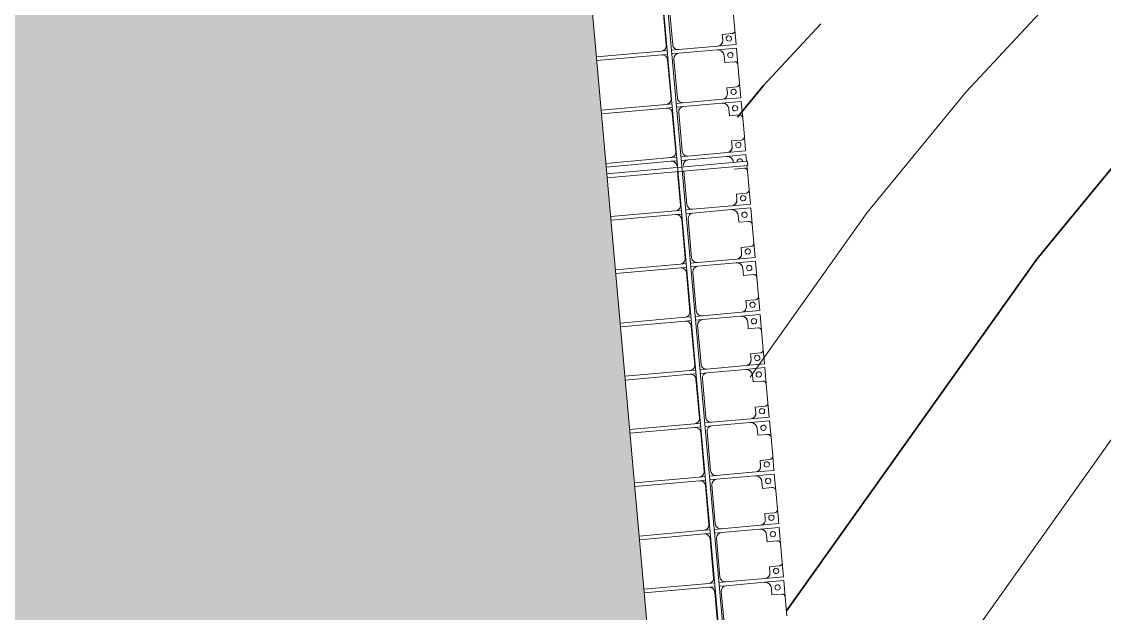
# Model space of a CAD drawing. Header units: millimetres. Extents: x -861324 to 439029, y -308065 to 694685.
# Drawn here: x -47413 to -37279, y 6779 to 12314 of the extents above; entities that cross this region are included whole.
import ezdxf

# ---------------------------------------------------------------- set-up
doc = ezdxf.new("R2010")
doc.units = ezdxf.units.MM
for name, color, linetype, lineweight in [('A-DETL-GENF', 92, 'Continuous', 9), ('A-DETL-THIN', 151, 'Continuous', 9), ('A-GENM', 13, 'Continuous', 9), ('C-TOPO-MAJR', 7, 'Continuous', 35), ('C-TOPO-MINR', 7, 'Continuous', 9), ('S-BEAM', 12, 'Continuous', 9)]:
    doc.layers.add(name, color=color, linetype=linetype, lineweight=lineweight)

# ---------------------------------------------------------------- blocks, each defined once
blk = doc.blocks.new('Dầm C52 - Dầm C52-V99-BỐ TRÍ BÈ PIN HỒ BẢN MÒNG')
at = {"layer": 'S-BEAM', "color": 7}
for p, q in [((-87623, 20), (-39013, 20)), ((-39013, -20), (-87623, -20))]:
    blk.add_line(p, q, dxfattribs=at)
blk = doc.blocks.new('Dầm C52 - Hộp 40x60-15954-BỐ TRÍ BÈ PIN HỒ BẢN MÒNG')
at = {"layer": 'S-BEAM', "color": 7}
for p, q in [((18831, 20), (20150, 20)), ((20150, 20), (20150, -20)), ((20150, -20), (18831, -20))]:
    blk.add_line(p, q, dxfattribs=at)
blk = doc.blocks.new('Dải phao đi lại kèm đỡ invester - DẢI PHAO ĐI LẠI-17150-BỐ TRÍ BÈ PIN HỒ BẢN MÒNG')
at = {"layer": 'A-GENM', "color": 7}
for p, q in [((28588, 1312), (28412, 1312)), ((28618, 1190), (28618, 1282)), ((28882, 1282), (28882, 1190)), ((29088, 1312), (28912, 1312)), ((29118, 1190), (29118, 1282)), ((29382, 1282), (29382, 1190)), ((29588, 1312), (29412, 1312)), ((29618, 1190), (29618, 1282)), ((29882, 1282), (29882, 1190)), ((30088, 1312), (29912, 1312)), ((30118, 1190), (30118, 1282)), ((30382, 1282), (30382, 1190)), ((30588, 1312), (30412, 1312)), ((30618, 1190), (30618, 1282)), ((30882, 1282), (30882, 1190)), ((31088, 1312), (30912, 1312)), ((31118, 1190), (31118, 1282)), ((31382, 1282), (31382, 1190)), ((31588, 1312), (31412, 1312)), ((31618, 1190), (31618, 1282)), ((31882, 1282), (31882, 1190)), ((32088, 1312), (31912, 1312)), ((32118, 1190), (32118, 1282)), ((32382, 1282), (32382, 1190)), ((32588, 1312), (32412, 1312)), ((32618, 1190), (32618, 1282)), ((32882, 1282), (32882, 1190)), ((33088, 1312), (32912, 1312)), ((33118, 1190), (33118, 1282)), ((33382, 1282), (33382, 1190)), ((33588, 1312), (33412, 1312)), ((33618, 1190), (33618, 1282)), ((33882, 1282), (33882, 1190)), ((34088, 1312), (33912, 1312)), ((28673, 1190), (28618, 1190)), ((28723, 770), (28723, 1140)), ((28758, 1130), (28758, 770)), ((28882, 1190), (28818, 1190)), ((29173, 1190), (29118, 1190)), ((29223, 770), (29223, 1140)), ((29258, 1130), (29258, 770)), ((29382, 1190), (29318, 1190)), ((29673, 1190), (29618, 1190)), ((29723, 770), (29723, 1140)), ((29758, 1130), (29758, 770)), ((30173, 1190), (30118, 1190)), ((30223, 770), (30223, 1140)), ((30258, 1130), (30258, 770)), ((30382, 1190), (30318, 1190)), ((30673, 1190), (30618, 1190)), ((30723, 770), (30723, 1140)), ((30758, 1130), (30758, 770)), ((30882, 1190), (30818, 1190)), ((31173, 1190), (31118, 1190)), ((31223, 770), (31223, 1140)), ((31258, 1130), (31258, 770)), ((31382, 1190), (31318, 1190)), ((31673, 1190), (31618, 1190)), ((31723, 770), (31723, 1140)), ((31758, 1130), (31758, 770)), ((31882, 1190), (31818, 1190)), ((32173, 1190), (32118, 1190)), ((32223, 770), (32223, 1140)), ((32258, 1130), (32258, 770)), ((32382, 1190), (32318, 1190)), ((32673, 1190), (32618, 1190)), ((32723, 770), (32723, 1140)), ((32758, 1130), (32758, 770)), ((32882, 1190), (32818, 1190)), ((33173, 1190), (33118, 1190)), ((33223, 770), (33223, 1140)), ((33258, 1130), (33258, 770)), ((33382, 1190), (33318, 1190)), ((33673, 1190), (33618, 1190)), ((33723, 770), (33723, 1140)), ((33758, 1130), (33758, 770)), ((33882, 1190), (33818, 1190)), ((28308, 720), (28673, 720)), ((28723, 770), (28723, 705)), ((28758, 705), (28758, 770)), ((28808, 720), (29173, 720)), ((29223, 770), (29223, 705)), ((29258, 705), (29258, 770)), ((29308, 720), (29673, 720)), ((29723, 770), (29723, 705)), ((29758, 705), (29758, 770)), ((29860, 720), (30173, 720)), ((30223, 770), (30223, 705)), ((30258, 705), (30258, 770)), ((30308, 720), (30673, 720)), ((30723, 770), (30723, 705)), ((30758, 705), (30758, 770)), ((30808, 720), (31173, 720)), ((31223, 770), (31223, 705)), ((31258, 705), (31258, 770)), ((31308, 720), (31673, 720)), ((31723, 770), (31723, 705)), ((31758, 705), (31758, 770)), ((31808, 720), (32173, 720)), ((32223, 770), (32223, 705)), ((32258, 705), (32258, 770)), ((32308, 720), (32673, 720)), ((32723, 770), (32723, 705)), ((32758, 705), (32758, 770)), ((32808, 720), (33173, 720)), ((33223, 770), (33223, 705)), ((33258, 705), (33258, 770)), ((33308, 720), (33673, 720)), ((33723, 770), (33723, 705)), ((33758, 705), (33758, 770)), ((33808, 720), (34173, 720)), ((28673, 660), (28308, 660)), ((28723, 665), (28723, 610)), ((28723, 0), (28723, 610)), ((28758, 610), (28758, 665)), ((28758, 610), (28758, 0)), ((29173, 660), (28808, 660)), ((29223, 665), (29223, 610)), ((29223, 0), (29223, 610)), ((29258, 610), (29258, 665)), ((29258, 610), (29258, 0)), ((29673, 660), (29308, 660)), ((29723, 665), (29723, 610)), ((29723, 0), (29723, 610)), ((29758, 610), (29758, 665)), ((29758, 610), (29758, 0)), ((30173, 660), (29860, 660)), ((30223, 665), (30223, 610)), ((30223, 0), (30223, 610)), ((30258, 610), (30258, 665)), ((30258, 610), (30258, 0)), ((30673, 660), (30308, 660)), ((30723, 665), (30723, 610)), ((30723, 0), (30723, 610)), ((30758, 610), (30758, 665)), ((30758, 610), (30758, 0)), ((31173, 660), (30808, 660)), ((31223, 665), (31223, 610)), ((31223, 0), (31223, 610)), ((31258, 610), (31258, 665)), ((31258, 610), (31258, 0)), ((31673, 660), (31308, 660)), ((31723, 665), (31723, 610)), ((31723, 0), (31723, 610)), ((31758, 610), (31758, 665)), ((31758, 610), (31758, 0)), ((32173, 660), (31808, 660)), ((32223, 665), (32223, 610)), ((32223, 0), (32223, 610)), ((32258, 610), (32258, 665)), ((32258, 610), (32258, 0)), ((32673, 660), (32308, 660)), ((32723, 665), (32723, 610)), ((32723, 0), (32723, 610)), ((32758, 610), (32758, 665)), ((32758, 610), (32758, 0)), ((33173, 660), (32808, 660)), ((33223, 665), (33223, 610)), ((33223, 0), (33223, 610)), ((33258, 610), (33258, 665)), ((33258, 610), (33258, 0)), ((33673, 660), (33308, 660)), ((33723, 665), (33723, 610)), ((33723, 0), (33723, 610)), ((33758, 610), (33758, 665)), ((33758, 610), (33758, 0)), ((34173, 660), (33808, 660))]:
    blk.add_line(p, q, dxfattribs=at)
at = {"layer": 'A-GENM', "color": 9}
for p, q in [((28588, 1312), (28723, 1312)), ((28723, 1312), (28588, 1312)), ((28618, 1282), (28618, 1190)), ((28618, 1190), (28618, 1282)), ((28618, 1282), (28618, 1190)), ((28723, 1312), (28723, 1140)), ((28723, 1140), (28723, 1312)), ((28758, 1312), (28912, 1312)), ((28758, 1130), (28758, 1312)), ((28758, 1312), (28758, 1130)), ((28912, 1312), (28758, 1312)), ((28882, 1190), (28882, 1282)), ((28882, 1282), (28882, 1190)), ((28882, 1190), (28882, 1282)), ((29088, 1312), (29223, 1312)), ((29223, 1312), (29088, 1312)), ((29118, 1282), (29118, 1190)), ((29118, 1190), (29118, 1282)), ((29118, 1282), (29118, 1190)), ((29223, 1312), (29223, 1140)), ((29223, 1140), (29223, 1312)), ((29258, 1312), (29412, 1312)), ((29258, 1130), (29258, 1312)), ((29258, 1312), (29258, 1130)), ((29412, 1312), (29258, 1312)), ((29382, 1190), (29382, 1282)), ((29382, 1282), (29382, 1190)), ((29382, 1190), (29382, 1282)), ((29588, 1312), (29723, 1312)), ((29723, 1312), (29588, 1312)), ((29618, 1282), (29618, 1228)), ((29618, 1228), (29618, 1282)), ((29618, 1282), (29618, 1228)), ((29723, 1312), (29723, 1140)), ((29723, 1140), (29723, 1312)), ((29758, 1312), (29820, 1312)), ((29758, 1130), (29758, 1312)), ((29758, 1312), (29758, 1130)), ((29820, 1312), (29758, 1312)), ((29860, 1312), (29912, 1312)), ((29912, 1312), (29860, 1312)), ((29882, 1190), (29882, 1282)), ((29882, 1282), (29882, 1190)), ((29882, 1190), (29882, 1282)), ((30088, 1312), (30223, 1312)), ((30223, 1312), (30088, 1312)), ((30118, 1282), (30118, 1190)), ((30118, 1190), (30118, 1282)), ((30118, 1282), (30118, 1190)), ((30223, 1312), (30223, 1140)), ((30223, 1140), (30223, 1312)), ((30258, 1312), (30412, 1312)), ((30258, 1130), (30258, 1312)), ((30258, 1312), (30258, 1130)), ((30412, 1312), (30258, 1312)), ((30382, 1190), (30382, 1282)), ((30382, 1282), (30382, 1190)), ((30382, 1190), (30382, 1282)), ((30588, 1312), (30723, 1312)), ((30723, 1312), (30588, 1312)), ((30618, 1282), (30618, 1190)), ((30618, 1190), (30618, 1282)), ((30618, 1282), (30618, 1190)), ((30723, 1312), (30723, 1140)), ((30723, 1140), (30723, 1312)), ((30758, 1312), (30912, 1312)), ((30758, 1130), (30758, 1312)), ((30758, 1312), (30758, 1130)), ((30912, 1312), (30758, 1312)), ((30882, 1190), (30882, 1282)), ((30882, 1282), (30882, 1190)), ((30882, 1190), (30882, 1282)), ((31088, 1312), (31223, 1312)), ((31223, 1312), (31088, 1312)), ((31118, 1282), (31118, 1190)), ((31118, 1190), (31118, 1282)), ((31118, 1282), (31118, 1190)), ((31223, 1312), (31223, 1140)), ((31223, 1140), (31223, 1312)), ((31258, 1312), (31412, 1312)), ((31258, 1130), (31258, 1312)), ((31258, 1312), (31258, 1130)), ((31412, 1312), (31258, 1312)), ((31382, 1190), (31382, 1282)), ((31382, 1282), (31382, 1190)), ((31382, 1190), (31382, 1282)), ((31588, 1312), (31723, 1312)), ((31723, 1312), (31588, 1312)), ((31618, 1282), (31618, 1190)), ((31618, 1190), (31618, 1282)), ((31618, 1282), (31618, 1190)), ((31723, 1312), (31723, 1140)), ((31723, 1140), (31723, 1312)), ((31758, 1312), (31912, 1312)), ((31758, 1130), (31758, 1312)), ((31758, 1312), (31758, 1130)), ((31912, 1312), (31758, 1312)), ((31882, 1190), (31882, 1282)), ((31882, 1282), (31882, 1190)), ((31882, 1190), (31882, 1282)), ((32088, 1312), (32223, 1312)), ((32223, 1312), (32088, 1312)), ((32118, 1282), (32118, 1190)), ((32118, 1190), (32118, 1282)), ((32118, 1282), (32118, 1190)), ((32223, 1312), (32223, 1140)), ((32223, 1140), (32223, 1312)), ((32258, 1312), (32412, 1312)), ((32258, 1130), (32258, 1312)), ((32258, 1312), (32258, 1130)), ((32412, 1312), (32258, 1312)), ((32382, 1190), (32382, 1282)), ((32382, 1282), (32382, 1190)), ((32382, 1190), (32382, 1282)), ((32588, 1312), (32723, 1312)), ((32723, 1312), (32588, 1312)), ((32618, 1282), (32618, 1190)), ((32618, 1190), (32618, 1282)), ((32618, 1282), (32618, 1190)), ((32723, 1312), (32723, 1140)), ((32723, 1140), (32723, 1312)), ((32758, 1312), (32912, 1312)), ((32758, 1130), (32758, 1312)), ((32758, 1312), (32758, 1130)), ((32912, 1312), (32758, 1312)), ((32882, 1190), (32882, 1282)), ((32882, 1282), (32882, 1190)), ((32882, 1190), (32882, 1282)), ((33088, 1312), (33223, 1312)), ((33223, 1312), (33088, 1312)), ((33118, 1282), (33118, 1190)), ((33118, 1190), (33118, 1282)), ((33118, 1282), (33118, 1190)), ((33223, 1312), (33223, 1140)), ((33223, 1140), (33223, 1312)), ((33258, 1312), (33412, 1312)), ((33258, 1130), (33258, 1312)), ((33258, 1312), (33258, 1130)), ((33412, 1312), (33258, 1312)), ((33382, 1190), (33382, 1282)), ((33382, 1282), (33382, 1190)), ((33382, 1190), (33382, 1282)), ((33588, 1312), (33723, 1312)), ((33723, 1312), (33588, 1312)), ((33618, 1282), (33618, 1190)), ((33618, 1190), (33618, 1282)), ((33618, 1282), (33618, 1190)), ((33723, 1312), (33723, 1140)), ((33723, 1140), (33723, 1312)), ((33758, 1312), (33912, 1312)), ((33758, 1130), (33758, 1312)), ((33758, 1312), (33758, 1130)), ((33912, 1312), (33758, 1312)), ((33882, 1190), (33882, 1282)), ((33882, 1282), (33882, 1190)), ((33882, 1190), (33882, 1282)), ((28618, 1190), (28673, 1190)), ((28673, 1190), (28618, 1190)), ((28618, 1190), (28673, 1190)), ((28818, 1190), (28882, 1190)), ((28882, 1190), (28818, 1190)), ((28818, 1190), (28882, 1190)), ((29118, 1190), (29173, 1190)), ((29173, 1190), (29118, 1190)), ((29118, 1190), (29173, 1190)), ((29318, 1190), (29382, 1190)), ((29382, 1190), (29318, 1190)), ((29318, 1190), (29382, 1190)), ((29618, 1190), (29673, 1190)), ((29673, 1190), (29618, 1190)), ((29618, 1190), (29673, 1190)), ((30118, 1190), (30173, 1190)), ((30173, 1190), (30118, 1190)), ((30118, 1190), (30173, 1190)), ((30318, 1190), (30382, 1190)), ((30382, 1190), (30318, 1190)), ((30318, 1190), (30382, 1190)), ((30618, 1190), (30673, 1190)), ((30673, 1190), (30618, 1190)), ((30618, 1190), (30673, 1190)), ((30818, 1190), (30882, 1190)), ((30882, 1190), (30818, 1190)), ((30818, 1190), (30882, 1190)), ((31118, 1190), (31173, 1190)), ((31173, 1190), (31118, 1190)), ((31118, 1190), (31173, 1190)), ((31318, 1190), (31382, 1190)), ((31382, 1190), (31318, 1190)), ((31318, 1190), (31382, 1190)), ((31618, 1190), (31673, 1190)), ((31673, 1190), (31618, 1190)), ((31618, 1190), (31673, 1190)), ((31818, 1190), (31882, 1190)), ((31882, 1190), (31818, 1190)), ((31818, 1190), (31882, 1190)), ((32118, 1190), (32173, 1190)), ((32173, 1190), (32118, 1190)), ((32118, 1190), (32173, 1190)), ((32318, 1190), (32382, 1190)), ((32382, 1190), (32318, 1190)), ((32318, 1190), (32382, 1190)), ((32618, 1190), (32673, 1190)), ((32673, 1190), (32618, 1190)), ((32618, 1190), (32673, 1190)), ((32818, 1190), (32882, 1190)), ((32882, 1190), (32818, 1190)), ((32818, 1190), (32882, 1190)), ((33118, 1190), (33173, 1190)), ((33173, 1190), (33118, 1190)), ((33118, 1190), (33173, 1190)), ((33318, 1190), (33382, 1190)), ((33382, 1190), (33318, 1190)), ((33318, 1190), (33382, 1190)), ((33618, 1190), (33673, 1190)), ((33673, 1190), (33618, 1190)), ((33618, 1190), (33673, 1190)), ((33818, 1190), (33882, 1190)), ((33882, 1190), (33818, 1190)), ((33818, 1190), (33882, 1190)), ((28723, 770), (28723, 705)), ((28758, 705), (28758, 770)), ((29223, 770), (29223, 705)), ((29258, 705), (29258, 770)), ((29723, 770), (29723, 705)), ((29758, 705), (29758, 770)), ((30223, 770), (30223, 705)), ((30258, 705), (30258, 770)), ((30723, 770), (30723, 705)), ((30758, 705), (30758, 770)), ((31223, 770), (31223, 705)), ((31258, 705), (31258, 770)), ((31723, 770), (31723, 705)), ((31758, 705), (31758, 770)), ((32223, 770), (32223, 705)), ((32258, 705), (32258, 770)), ((32723, 770), (32723, 705)), ((32758, 705), (32758, 770)), ((33223, 770), (33223, 705)), ((33258, 705), (33258, 770)), ((33723, 770), (33723, 705)), ((33758, 705), (33758, 770)), ((28723, 665), (28723, 610)), ((28758, 610), (28758, 665)), ((29223, 665), (29223, 610)), ((29258, 610), (29258, 665)), ((29723, 665), (29723, 610)), ((29758, 610), (29758, 665)), ((30223, 665), (30223, 610)), ((30258, 610), (30258, 665)), ((30723, 665), (30723, 610)), ((30758, 610), (30758, 665)), ((31223, 665), (31223, 610)), ((31258, 610), (31258, 665)), ((31723, 665), (31723, 610)), ((31758, 610), (31758, 665)), ((32223, 665), (32223, 610)), ((32258, 610), (32258, 665)), ((32723, 665), (32723, 610)), ((32758, 610), (32758, 665)), ((33223, 665), (33223, 610)), ((33258, 610), (33258, 665)), ((33723, 665), (33723, 610)), ((33758, 610), (33758, 665))]:
    blk.add_line(p, q, dxfattribs=at)
at = {"layer": 'A-GENM', "color": 7}
for centre, radius, start, end in [((28588, 1282), 30, 360, 90), ((28912, 1282), 30, 90, 180), ((29088, 1282), 30, 360, 90), ((29412, 1282), 30, 90, 180), ((29588, 1282), 30, 360, 90), ((29912, 1282), 30, 90, 180), ((30088, 1282), 30, 360, 90), ((30412, 1282), 30, 90, 180), ((30588, 1282), 30, 360, 90), ((30912, 1282), 30, 90, 180), ((31088, 1282), 30, 360, 90), ((31412, 1282), 30, 90, 180), ((31588, 1282), 30, 360, 90), ((31912, 1282), 30, 90, 180), ((32088, 1282), 30, 360, 90), ((32412, 1282), 30, 90, 180), ((32588, 1282), 30, 360, 90), ((32912, 1282), 30, 90, 180), ((33088, 1282), 30, 360, 90), ((33412, 1282), 30, 90, 180), ((33588, 1282), 30, 360, 90), ((33912, 1282), 30, 90, 180), ((28673, 1140), 50, 0, 90), ((28818, 1130), 60, 90, 180), ((29173, 1140), 50, 0, 90), ((29318, 1130), 60, 90, 180), ((29673, 1140), 50, 0, 90), ((29818, 1130), 60, 90, 180), ((30173, 1140), 50, 0, 90), ((30318, 1130), 60, 90, 180), ((30673, 1140), 50, 0, 90), ((30818, 1130), 60, 90, 180), ((31173, 1140), 50, 0, 90), ((31318, 1130), 60, 90, 180), ((31673, 1140), 50, 0, 90), ((31818, 1130), 60, 90, 180), ((32173, 1140), 50, 0, 90), ((32318, 1130), 60, 90, 180), ((32673, 1140), 50, 0, 90), ((32818, 1130), 60, 90, 180), ((33173, 1140), 50, 0, 90), ((33318, 1130), 60, 90, 180), ((33673, 1140), 50, 0, 90), ((33818, 1130), 60, 90, 180), ((28673, 770), 50, 270, 0), ((28808, 770), 50, 180, 270), ((29173, 770), 50, 270, 0), ((29308, 770), 50, 180, 270), ((29673, 770), 50, 270, 0), ((29808, 770), 50, 180, 270), ((30173, 770), 50, 270, 0), ((30308, 770), 50, 180, 270), ((30673, 770), 50, 270, 0), ((30808, 770), 50, 180, 270), ((31173, 770), 50, 270, 0), ((31308, 770), 50, 180, 270), ((31673, 770), 50, 270, 0), ((31808, 770), 50, 180, 270), ((32173, 770), 50, 270, 0), ((32308, 770), 50, 180, 270), ((32673, 770), 50, 270, 0), ((32808, 770), 50, 180, 270), ((33173, 770), 50, 270, 0), ((33308, 770), 50, 180, 270), ((33673, 770), 50, 270, 0), ((33808, 770), 50, 180, 270), ((28673, 610), 50, 360, 90), ((28808, 610), 50, 90, 180), ((29173, 610), 50, 360, 90), ((29308, 610), 50, 90, 180), ((29673, 610), 50, 360, 90), ((29808, 610), 50, 90, 180), ((30173, 610), 50, 360, 90), ((30308, 610), 50, 90, 180), ((30673, 610), 50, 360, 90), ((30808, 610), 50, 90, 180), ((31173, 610), 50, 360, 90), ((31308, 610), 50, 90, 180), ((31673, 610), 50, 360, 90), ((31808, 610), 50, 90, 180), ((32173, 610), 50, 360, 90), ((32308, 610), 50, 90, 180), ((32673, 610), 50, 360, 90), ((32808, 610), 50, 90, 180), ((33173, 610), 50, 360, 90), ((33308, 610), 50, 90, 180), ((33673, 610), 50, 360, 90), ((33808, 610), 50, 90, 180)]:
    blk.add_arc(centre, radius, start, end, dxfattribs=at)
at = {"layer": 'A-GENM', "color": 9}
for centre, radius, start, end in [((28588, 1282), 30, 360, 60), ((28588, 1282), 30, 360, 60), ((28588, 1282), 30, 360, 60), ((28662, 1249), 25, 90, 270), ((28662, 1249), 25, 90, 270), ((28662, 1249), 25, 270, 90), ((28662, 1249), 25, 270, 90), ((28817, 1249), 25, 90, 270), ((28817, 1249), 25, 90, 270), ((28817, 1249), 25, 270, 90), ((28817, 1249), 25, 270, 90), ((28912, 1282), 30, 120, 180), ((28912, 1282), 30, 120, 180), ((28912, 1282), 30, 120, 180), ((29088, 1282), 30, 360, 60), ((29088, 1282), 30, 360, 60), ((29088, 1282), 30, 360, 60), ((29162, 1249), 25, 90, 270), ((29162, 1249), 25, 90, 270), ((29162, 1249), 25, 270, 90), ((29162, 1249), 25, 270, 90), ((29317, 1249), 25, 90, 270), ((29317, 1249), 25, 90, 270), ((29317, 1249), 25, 270, 90), ((29317, 1249), 25, 270, 90), ((29412, 1282), 30, 120, 180), ((29412, 1282), 30, 120, 180), ((29412, 1282), 30, 120, 180), ((29588, 1282), 30, 360, 60), ((29588, 1282), 30, 360, 60), ((29588, 1282), 30, 360, 60), ((29662, 1249), 25, 90, 270), ((29662, 1249), 25, 90, 270), ((29662, 1249), 25, 270, 90), ((29662, 1249), 25, 270, 90), ((29817, 1249), 25, 90, 270), ((29817, 1249), 25, 90, 270), ((29912, 1282), 30, 120, 180), ((29912, 1282), 30, 120, 180), ((29912, 1282), 30, 120, 180), ((30088, 1282), 30, 360, 60), ((30088, 1282), 30, 360, 60), ((30088, 1282), 30, 360, 60), ((30162, 1249), 25, 90, 270), ((30162, 1249), 25, 90, 270), ((30162, 1249), 25, 270, 90), ((30162, 1249), 25, 270, 90), ((30317, 1249), 25, 90, 270), ((30317, 1249), 25, 90, 270), ((30317, 1249), 25, 270, 90), ((30317, 1249), 25, 270, 90), ((30412, 1282), 30, 120, 180), ((30412, 1282), 30, 120, 180), ((30412, 1282), 30, 120, 180), ((30588, 1282), 30, 360, 60), ((30588, 1282), 30, 360, 60), ((30588, 1282), 30, 360, 60), ((30662, 1249), 25, 90, 270), ((30662, 1249), 25, 90, 270), ((30662, 1249), 25, 270, 90), ((30662, 1249), 25, 270, 90), ((30817, 1249), 25, 90, 270), ((30817, 1249), 25, 90, 270), ((30817, 1249), 25, 270, 90), ((30817, 1249), 25, 270, 90), ((30912, 1282), 30, 120, 180), ((30912, 1282), 30, 120, 180), ((30912, 1282), 30, 120, 180), ((31088, 1282), 30, 360, 60), ((31088, 1282), 30, 360, 60), ((31088, 1282), 30, 360, 60), ((31162, 1249), 25, 90, 270), ((31162, 1249), 25, 90, 270), ((31162, 1249), 25, 270, 90), ((31162, 1249), 25, 270, 90), ((31317, 1249), 25, 90, 270), ((31317, 1249), 25, 90, 270), ((31317, 1249), 25, 270, 90), ((31317, 1249), 25, 270, 90), ((31412, 1282), 30, 120, 180), ((31412, 1282), 30, 120, 180), ((31412, 1282), 30, 120, 180), ((31588, 1282), 30, 360, 60), ((31588, 1282), 30, 360, 60), ((31588, 1282), 30, 360, 60), ((31662, 1249), 25, 90, 270), ((31662, 1249), 25, 90, 270), ((31662, 1249), 25, 270, 90), ((31662, 1249), 25, 270, 90), ((31817, 1249), 25, 90, 270), ((31817, 1249), 25, 90, 270), ((31817, 1249), 25, 270, 90), ((31817, 1249), 25, 270, 90), ((31912, 1282), 30, 120, 180), ((31912, 1282), 30, 120, 180), ((31912, 1282), 30, 120, 180), ((32088, 1282), 30, 360, 60), ((32088, 1282), 30, 360, 60), ((32088, 1282), 30, 360, 60), ((32162, 1249), 25, 90, 270), ((32162, 1249), 25, 90, 270), ((32162, 1249), 25, 270, 90), ((32162, 1249), 25, 270, 90), ((32317, 1249), 25, 90, 270), ((32317, 1249), 25, 90, 270), ((32317, 1249), 25, 270, 90), ((32317, 1249), 25, 270, 90), ((32412, 1282), 30, 120, 180), ((32412, 1282), 30, 120, 180), ((32412, 1282), 30, 120, 180), ((32588, 1282), 30, 360, 60), ((32588, 1282), 30, 360, 60), ((32588, 1282), 30, 360, 60), ((32662, 1249), 25, 90, 270), ((32662, 1249), 25, 90, 270), ((32662, 1249), 25, 270, 90), ((32662, 1249), 25, 270, 90), ((32817, 1249), 25, 90, 270), ((32817, 1249), 25, 90, 270), ((32817, 1249), 25, 270, 90), ((32817, 1249), 25, 270, 90), ((32912, 1282), 30, 120, 180), ((32912, 1282), 30, 120, 180), ((32912, 1282), 30, 120, 180), ((33088, 1282), 30, 360, 60), ((33088, 1282), 30, 360, 60), ((33088, 1282), 30, 360, 60), ((33162, 1249), 25, 90, 270), ((33162, 1249), 25, 90, 270), ((33162, 1249), 25, 270, 90), ((33162, 1249), 25, 270, 90), ((33317, 1249), 25, 90, 270), ((33317, 1249), 25, 90, 270), ((33317, 1249), 25, 270, 90), ((33317, 1249), 25, 270, 90), ((33412, 1282), 30, 120, 180), ((33412, 1282), 30, 120, 180), ((33412, 1282), 30, 120, 180), ((33588, 1282), 30, 360, 60), ((33588, 1282), 30, 360, 60), ((33588, 1282), 30, 360, 60), ((33662, 1249), 25, 90, 270), ((33662, 1249), 25, 90, 270), ((33662, 1249), 25, 270, 90), ((33662, 1249), 25, 270, 90), ((33817, 1249), 25, 90, 270), ((33817, 1249), 25, 90, 270), ((33817, 1249), 25, 270, 90), ((33817, 1249), 25, 270, 90), ((33912, 1282), 30, 120, 180), ((33912, 1282), 30, 120, 180), ((33912, 1282), 30, 120, 180), ((28673, 1140), 50, 15, 90), ((28673, 1140), 50, 15, 90), ((28673, 1140), 50, 15, 90), ((28818, 1130), 60, 90, 165), ((28818, 1130), 60, 90, 165), ((28818, 1130), 60, 90, 165), ((29173, 1140), 50, 15, 90), ((29173, 1140), 50, 15, 90), ((29173, 1140), 50, 15, 90), ((29318, 1130), 60, 90, 165), ((29318, 1130), 60, 90, 165), ((29318, 1130), 60, 90, 165), ((29673, 1140), 50, 15, 90), ((29673, 1140), 50, 15, 90), ((29673, 1140), 50, 15, 90), ((29818, 1130), 60, 90, 165), ((29818, 1130), 60, 90, 165), ((29818, 1130), 60, 90, 165), ((30173, 1140), 50, 15, 90), ((30173, 1140), 50, 15, 90), ((30173, 1140), 50, 15, 90), ((30318, 1130), 60, 90, 165), ((30318, 1130), 60, 90, 165), ((30318, 1130), 60, 90, 165), ((30673, 1140), 50, 15, 90), ((30673, 1140), 50, 15, 90), ((30673, 1140), 50, 15, 90), ((30818, 1130), 60, 90, 165), ((30818, 1130), 60, 90, 165), ((30818, 1130), 60, 90, 165), ((31173, 1140), 50, 15, 90), ((31173, 1140), 50, 15, 90), ((31173, 1140), 50, 15, 90), ((31318, 1130), 60, 90, 165), ((31318, 1130), 60, 90, 165), ((31318, 1130), 60, 90, 165), ((31673, 1140), 50, 15, 90), ((31673, 1140), 50, 15, 90), ((31673, 1140), 50, 15, 90), ((31818, 1130), 60, 90, 165), ((31818, 1130), 60, 90, 165), ((31818, 1130), 60, 90, 165), ((32173, 1140), 50, 15, 90), ((32173, 1140), 50, 15, 90), ((32173, 1140), 50, 15, 90), ((32318, 1130), 60, 90, 165), ((32318, 1130), 60, 90, 165), ((32318, 1130), 60, 90, 165), ((32673, 1140), 50, 15, 90), ((32673, 1140), 50, 15, 90), ((32673, 1140), 50, 15, 90), ((32818, 1130), 60, 90, 165), ((32818, 1130), 60, 90, 165), ((32818, 1130), 60, 90, 165), ((33173, 1140), 50, 15, 90), ((33173, 1140), 50, 15, 90), ((33173, 1140), 50, 15, 90), ((33318, 1130), 60, 90, 165), ((33318, 1130), 60, 90, 165), ((33318, 1130), 60, 90, 165), ((33673, 1140), 50, 15, 90), ((33673, 1140), 50, 15, 90), ((33673, 1140), 50, 15, 90), ((33818, 1130), 60, 90, 165), ((33818, 1130), 60, 90, 165), ((33818, 1130), 60, 90, 165)]:
    blk.add_arc(centre, radius, start, end, dxfattribs=at)
blk = doc.blocks.new('HOBANMONG_BEPIN 4_rvt-1-BỐ TRÍ BÈ PIN HỒ BẢN MÒNG')
at = {"layer": 'A-GENM', "lineweight": 9, "rotation": 275.0793457303301}
blk.add_blockref('Dải phao đi lại kèm đỡ invester - DẢI PHAO ĐI LẠI-17150-BỐ TRÍ BÈ PIN HỒ BẢN MÒNG', (-44575, 40595), dxfattribs=at)
at = {"layer": 'S-BEAM', "lineweight": 9}
for name, p, rotation in [('Dầm C52 - Dầm C52-V99-BỐ TRÍ BÈ PIN HỒ BẢN MÒNG', (-47391, 80014), 95.07934573032993), ('Dầm C52 - Hộp 40x60-15954-BỐ TRÍ BÈ PIN HỒ BẢN MÒNG', (-60690, 9205), 5.079345730330104)]:
    blk.add_blockref(name, p, dxfattribs=dict(at, rotation=rotation))

msp = doc.modelspace()

# ---------------------------------------------------------------- hatches: boundary and pattern name
at = {"layer": 'A-DETL-GENF'}
msp.add_hatch(color=8, dxfattribs=at).paths.add_polyline_path([(-77890, -10053), (-40370, -6718), (-44620, 41093), (-10168, 44155), (-21324, 169661), (-93296, 163263), (-77965, -9210)])

# ---------------------------------------------------------------- linework, layer by layer
at = {"layer": 'A-DETL-THIN'}
msp.add_line((-40370, -6718), (-44620, 41093), dxfattribs=at)
at = {"layer": 'C-TOPO-MAJR'}
for p, q in [((-40468, 11718), (-39933, 12294)), ((-40712, 11422), (-40468, 11718)), ((-37912, 10092), (-36674, 11598)), ((-40254, 6802), (-37912, 10092))]:
    msp.add_line(p, q, dxfattribs=at)
at = {"layer": 'C-TOPO-MINR'}
for p, q in [((-38571, 11658), (-37314, 13010)), ((-39500, 10528), (-38571, 11658)), ((-40595, 8990), (-39500, 10528)), ((-39458, 5253), (-36325, 9655))]:
    msp.add_line(p, q, dxfattribs=at)

# ---------------------------------------------------------------- block references
at = {"lineweight": 5}
msp.add_blockref('HOBANMONG_BEPIN 4_rvt-1-BỐ TRÍ BÈ PIN HỒ BẢN MÒNG', (0, 0), dxfattribs=at)

doc.saveas('drawing.dxf')
